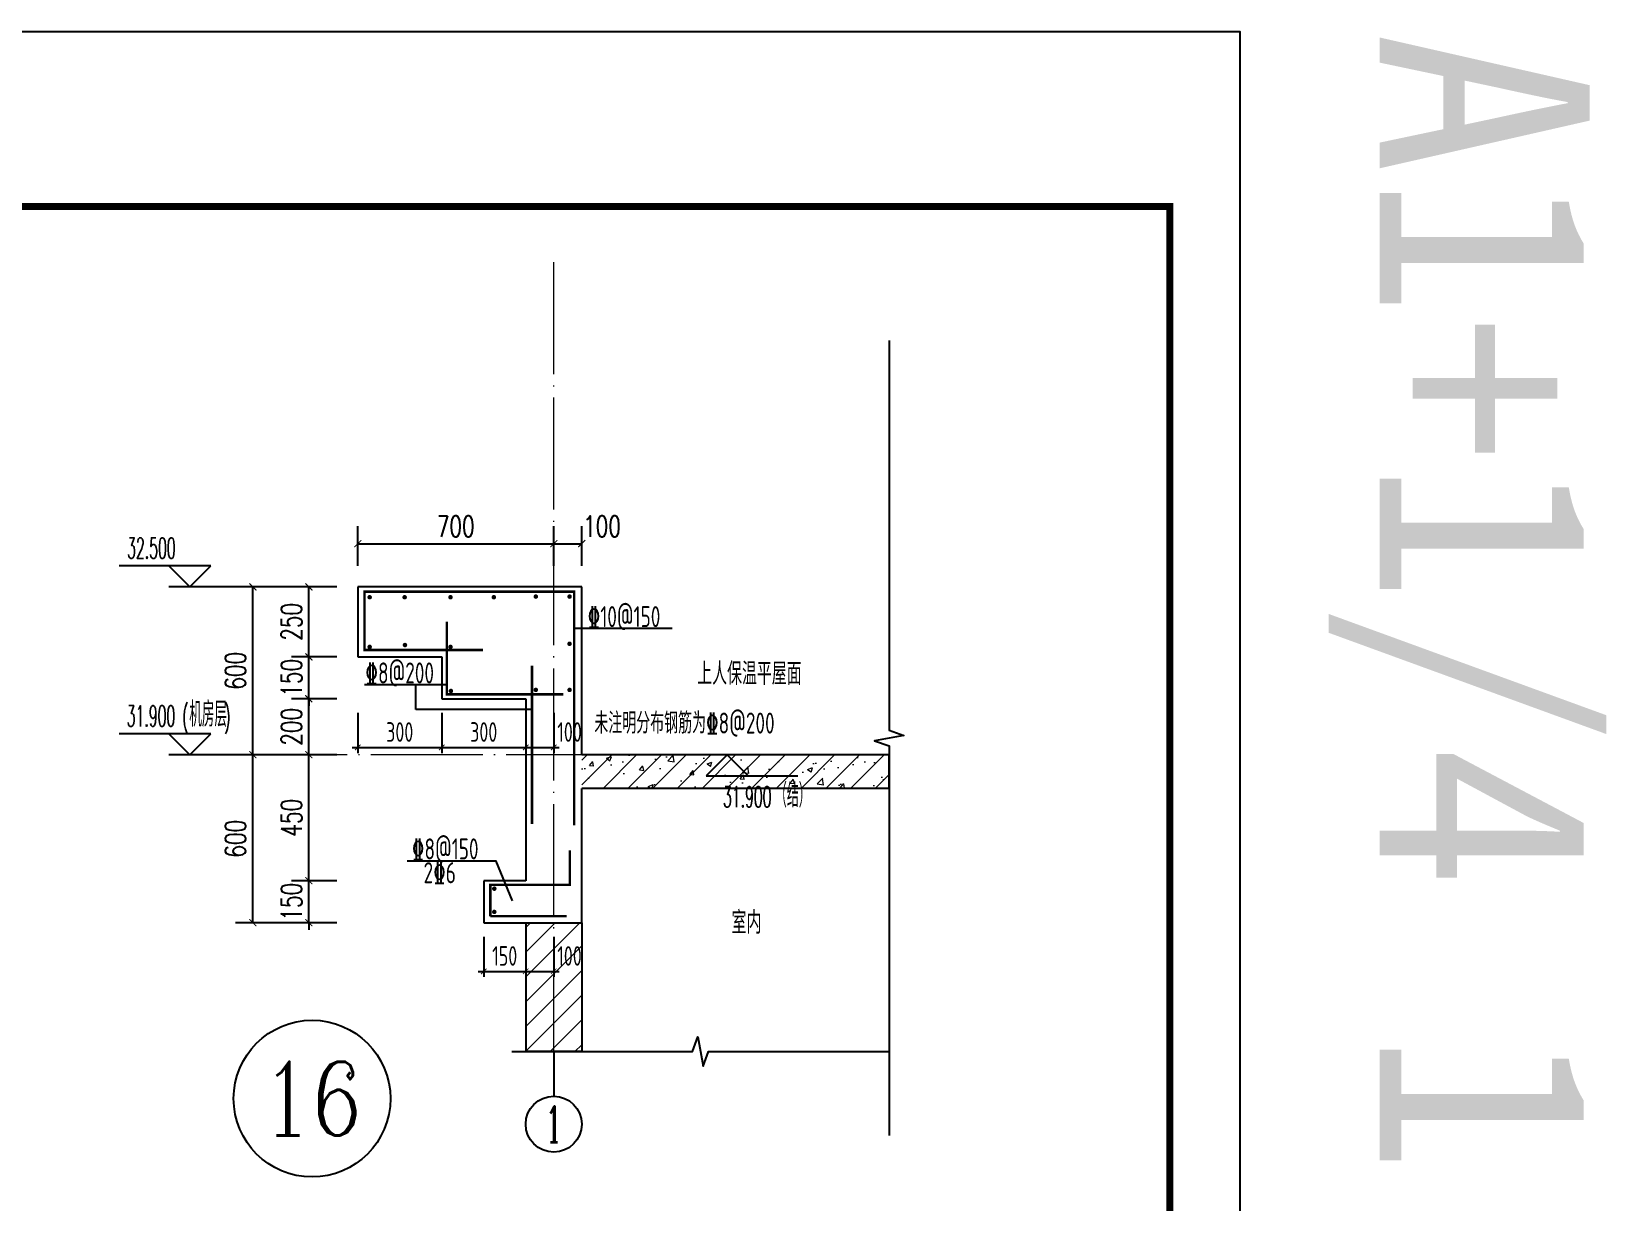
# Model space of a CAD drawing. Extents: x -668857 to 143095, y -247466 to 228182.
# Drawn here: x 137469 to 143095, y 169411 to 173591 of the extents above; entities that cross this region are included whole.
import ezdxf
from ezdxf.enums import TextEntityAlignment as Align

# ---------------------------------------------------------------- set-up
doc = ezdxf.new("R2010")
doc.units = 0
doc.header["$LTSCALE"] = 1000
doc.linetypes.add('DOTE', pattern=[2.42, 2, -0.2, 0.02, -0.2])
doc.layers.get('0').update_dxf_attribs({"linetype": 'CONTINUOUS'})
doc.layers.get('DEFPOINTS').update_dxf_attribs({"linetype": 'CONTINUOUS'})
for name, color, linetype in [('A-AXIS_TEXT', 7, 'CONTINUOUS'), ('AXIS', 3, 'CONTINUOUS'), ('DIM', 2, 'CONTINUOUS'), ('DIM_ELEV', 3, 'CONTINUOUS'), ('DIM_SYMB', 3, 'CONTINUOUS'), ('PUB_DIM', 3, 'CONTINUOUS'), ('PUB_TEXT', 2, 'CONTINUOUS'), ('REIN', 6, 'CONTINUOUS'), ('S-引出线', 40, 'CONTINUOUS'), ('TEXT', 2, 'CONTINUOUS'), ('WALL', 5, 'CONTINUOUS'), ('yichutu', 7, 'CONTINUOUS')]:
    doc.layers.add(name, color=color, linetype=linetype)
for name, color, linetype, lineweight in [('AXIS_TEXT', 7, 'CONTINUOUS', 20), ('DOTE', 19, 'DOTE', 9), ('PUB_HATCH', 8, 'CONTINUOUS', 9), ('图框', 9, 'CONTINUOUS', 18)]:
    doc.layers.add(name, color=color, linetype=linetype, lineweight=lineweight)
doc.styles.add('_TCH_AXIS', font='COMPLEX', dxfattribs={"bigfont": 'GBCBIG'})
doc.styles.add('_TCH_DIM', font='SIMPLEX.shx', dxfattribs={"width": 0.7, "bigfont": 'GBCBIG.shx'})
doc.styles.add('_TCH_DIM_T3', font='SIMPLEX', dxfattribs={"width": 0.705882, "bigfont": 'GBCBIG'})
doc.styles.add('_TCH_LABEL', font='simhei.ttf')
doc.styles.add('COMPLEX', font='COMPLEX')
doc.styles.add('TSSD_DIMENSION', font='Tssdeng.shx', dxfattribs={"width": 0.7, "bigfont": 'tssdchn.shx'})
doc.styles.add('TSSD_REIN', font='tssdeng.shx', dxfattribs={"width": 0.7, "height": 300, "bigfont": 'tssdchn.shx'})
doc.dimstyles.new('_TCH_ARCH&&25', dxfattribs={"dimtxt": 74.375, "dimasz": 25, "dimexe": 62.5, "dimexo": 75, "dimgap": 25, "dimtad": 1, "dimdec": 0, "dimzin": 0, "dimdsep": 46, "dimtxsty": '_TCH_DIM_T3', "dimblk": 'ARCHTICK', "dimcen": 0.09, "dimclrt": 7, "dimazin": 0, "dimtfac": 1, "dimtdec": 0, "dimtix": 1, "dimtmove": 2, "dimatfit": 3, "dimldrblk": 'ARCHTICK', "dimfxl": 0, "dimtolj": 1, "dimtzin": 0, "dimarcsym": 0})
doc.dimstyles.new('TSSD_20_20', dxfattribs={"dimtxt": 60, "dimasz": 20, "dimexe": 20, "dimexo": 50, "dimgap": 20, "dimtad": 1, "dimdec": 0, "dimzin": 0, "dimdsep": 46, "dimtxsty": 'TSSD_DIMENSION', "dimblk": 'ARCHTICK', "dimblk1": 'ARCHTICK', "dimblk2": 'ARCHTICK', "dimcen": 0, "dimdle": 20, "dimclrt": 7, "dimadec": 0, "dimazin": 0, "dimtfac": 1, "dimtdec": 0, "dimtix": 1, "dimtmove": 2, "dimatfit": 3, "dimfxl": 0, "dimtolj": 1, "dimtzin": 0, "dimarcsym": 0})

# ---------------------------------------------------------------- blocks, each defined once
blk = doc.blocks.new('GFDDDDRG')
at = {"layer": '图框'}
blk.add_lwpolyline([(923310, -107437), (923310, -159999), (893610, -159999), (893610, -107437)], close=True, dxfattribs=at)
blk.add_lwpolyline([(923310, -107437), (923310, -159999), (893610, -159999), (893610, -107437)], close=True, dxfattribs=at)
at = {"layer": '图框', "const_width": 50}
blk.add_lwpolyline([(894110, -159499), (922810, -159499), (922810, -108687), (894110, -108687)], close=True, dxfattribs=at)
blk = doc.blocks.new('yct-1051-594-26275-14850-25-1002.0')
at = {"layer": 'yichutu', "color": 7}
blk.add_lwpolyline([(0, 0), (0, 14850), (26275, 14850), (26275, 0)], close=True, dxfattribs=at)
at = {"layer": 'yichutu', "color": 7, "style": '_TCH_LABEL'}
blk.add_text('A1+1/4 1:25', height=750, dxfattribs=at).set_placement((0, 15350))
blk = doc.blocks.new('_ArchTick')
at = {"color": 0, "linetype": 'ByBlock', "const_width": 0.15}
blk.add_lwpolyline([(-0.5, -0.5), (0.5, 0.5)], dxfattribs=at)
blk = doc.blocks.new('*D2325')
at = {"layer": 'DEFPOINTS', "color": 0}
for p in [(139084.8, 170407.3), (139234.8, 170407.3), (139234.8, 170233.6)]:
    blk.add_point(p, dxfattribs=at)
at = {"layer": 'DIM', "color": 0, "lineweight": -2}
for p, q in [((139084.8, 170357.3), (139084.8, 170213.6)), ((139234.8, 170357.3), (139234.8, 170213.6)), ((139064.8, 170233.6), (139254.8, 170233.6))]:
    blk.add_line(p, q, dxfattribs=at)
at = {"layer": 'DIM', "color": 0, "lineweight": -2, "xscale": 20, "yscale": 20, "zscale": 20, "rotation": 180}
blk.add_blockref('_ArchTick', (139084.8, 170233.6), dxfattribs=at)
at = {"layer": 'DIM', "color": 0, "lineweight": -2, "xscale": 20, "yscale": 20, "zscale": 20}
blk.add_blockref('_ArchTick', (139234.8, 170233.6), dxfattribs=at)
at = {"layer": 'DIM', "color": 7, "insert": (139159.8, 170288.6), "char_height": 70, "attachment_point": 5, "style": 'TSSD_DIMENSION'}
blk.add_mtext('\\A1;150', dxfattribs=at)
blk = doc.blocks.new('*D2326')
at = {"layer": 'DEFPOINTS', "color": 0}
for p in [(139234.8, 170407.3), (139334.8, 170407.3), (139334.8, 170233.6)]:
    blk.add_point(p, dxfattribs=at)
at = {"layer": 'DIM', "color": 0, "lineweight": -2}
for p, q in [((139234.8, 170357.3), (139234.8, 170213.6)), ((139334.8, 170357.3), (139334.8, 170213.6)), ((139214.8, 170233.6), (139354.8, 170233.6))]:
    blk.add_line(p, q, dxfattribs=at)
at = {"layer": 'DIM', "color": 0, "lineweight": -2, "xscale": 20, "yscale": 20, "zscale": 20, "rotation": 180}
blk.add_blockref('_ArchTick', (139234.8, 170233.6), dxfattribs=at)
at = {"layer": 'DIM', "color": 0, "lineweight": -2, "xscale": 20, "yscale": 20, "zscale": 20}
blk.add_blockref('_ArchTick', (139334.8, 170233.6), dxfattribs=at)
at = {"layer": 'DIM', "color": 7, "insert": (139391.3, 170288.6), "char_height": 70, "attachment_point": 5, "style": 'TSSD_DIMENSION'}
blk.add_mtext('\\A1;100', dxfattribs=at)
blk = doc.blocks.new('*D2327')
at = {"layer": 'DEFPOINTS', "color": 0}
for p in [(138634.8, 171207.3), (138934.8, 171207.3), (138934.8, 171033.6)]:
    blk.add_point(p, dxfattribs=at)
at = {"layer": 'DIM', "color": 0, "lineweight": -2}
for p, q in [((138634.8, 171157.3), (138634.8, 171013.6)), ((138934.8, 171157.3), (138934.8, 171013.6)), ((138614.8, 171033.6), (138954.8, 171033.6))]:
    blk.add_line(p, q, dxfattribs=at)
at = {"layer": 'DIM', "color": 0, "lineweight": -2, "xscale": 20, "yscale": 20, "zscale": 20, "rotation": 180}
blk.add_blockref('_ArchTick', (138634.8, 171033.6), dxfattribs=at)
at = {"layer": 'DIM', "color": 0, "lineweight": -2, "xscale": 20, "yscale": 20, "zscale": 20}
blk.add_blockref('_ArchTick', (138934.8, 171033.6), dxfattribs=at)
at = {"layer": 'DIM', "color": 7, "insert": (138784.8, 171088.6), "char_height": 70, "attachment_point": 5, "style": 'TSSD_DIMENSION'}
blk.add_mtext('\\A1;300', dxfattribs=at)
blk = doc.blocks.new('*D2328')
at = {"layer": 'DEFPOINTS', "color": 0}
for p in [(138934.8, 171207.3), (139234.8, 171207.3), (139234.8, 171033.6)]:
    blk.add_point(p, dxfattribs=at)
at = {"layer": 'DIM', "color": 0, "lineweight": -2}
for p, q in [((138934.8, 171157.3), (138934.8, 171013.6)), ((139234.8, 171157.3), (139234.8, 171013.6)), ((138914.8, 171033.6), (139254.8, 171033.6))]:
    blk.add_line(p, q, dxfattribs=at)
at = {"layer": 'DIM', "color": 0, "lineweight": -2, "xscale": 20, "yscale": 20, "zscale": 20, "rotation": 180}
blk.add_blockref('_ArchTick', (138934.8, 171033.6), dxfattribs=at)
at = {"layer": 'DIM', "color": 0, "lineweight": -2, "xscale": 20, "yscale": 20, "zscale": 20}
blk.add_blockref('_ArchTick', (139234.8, 171033.6), dxfattribs=at)
at = {"layer": 'DIM', "color": 7, "insert": (139084.8, 171088.6), "char_height": 70, "attachment_point": 5, "style": 'TSSD_DIMENSION'}
blk.add_mtext('\\A1;300', dxfattribs=at)
blk = doc.blocks.new('*D2329')
at = {"layer": 'DEFPOINTS', "color": 0}
for p in [(139234.8, 171207.3), (139334.8, 171207.3), (139334.8, 171033.6)]:
    blk.add_point(p, dxfattribs=at)
at = {"layer": 'DIM', "color": 0, "lineweight": -2}
for p, q in [((139234.8, 171157.3), (139234.8, 171013.6)), ((139334.8, 171157.3), (139334.8, 171013.6)), ((139214.8, 171033.6), (139354.8, 171033.6))]:
    blk.add_line(p, q, dxfattribs=at)
at = {"layer": 'DIM', "color": 0, "lineweight": -2, "xscale": 20, "yscale": 20, "zscale": 20, "rotation": 180}
blk.add_blockref('_ArchTick', (139234.8, 171033.6), dxfattribs=at)
at = {"layer": 'DIM', "color": 0, "lineweight": -2, "xscale": 20, "yscale": 20, "zscale": 20}
blk.add_blockref('_ArchTick', (139334.8, 171033.6), dxfattribs=at)
at = {"layer": 'DIM', "color": 7, "insert": (139391.3, 171088.6), "char_height": 70, "attachment_point": 5, "style": 'TSSD_DIMENSION'}
blk.add_mtext('\\A1;100', dxfattribs=at)
blk = doc.blocks.new('*D2330')
at = {"layer": 'DEFPOINTS', "color": 0}
for p in [(139334.8, 171761.4), (138634.8, 171607.3), (139334.8, 171607.3)]:
    blk.add_point(p, dxfattribs=at)
at = {"layer": 'PUB_DIM', "color": 0, "lineweight": -2}
for p, q in [((138634.8, 171682.3), (138634.8, 171823.9)), ((139334.8, 171682.3), (139334.8, 171823.9)), ((138634.8, 171761.4), (139334.8, 171761.4))]:
    blk.add_line(p, q, dxfattribs=at)
at = {"layer": 'PUB_DIM', "color": 0, "lineweight": -2, "xscale": 25, "yscale": 25, "zscale": 25, "rotation": 180}
blk.add_blockref('_ArchTick', (138634.8, 171761.4), dxfattribs=at)
at = {"layer": 'PUB_DIM', "color": 0, "lineweight": -2, "xscale": 25, "yscale": 25, "zscale": 25}
blk.add_blockref('_ArchTick', (139334.8, 171761.4), dxfattribs=at)
at = {"layer": 'PUB_DIM', "color": 7, "insert": (138984.8, 171823.6), "char_height": 74.38, "attachment_point": 5, "style": '_TCH_DIM_T3'}
blk.add_mtext('\\A1;700', dxfattribs=at)
blk = doc.blocks.new('*D2331')
at = {"layer": 'DEFPOINTS', "color": 0}
for p in [(139434.8, 171761.4), (139334.8, 171607.3), (139434.8, 171607.3)]:
    blk.add_point(p, dxfattribs=at)
at = {"layer": 'PUB_DIM', "color": 0, "lineweight": -2}
for p, q in [((139334.8, 171682.3), (139334.8, 171823.9)), ((139434.8, 171682.3), (139434.8, 171823.9)), ((139334.8, 171761.4), (139434.8, 171761.4))]:
    blk.add_line(p, q, dxfattribs=at)
at = {"layer": 'PUB_DIM', "color": 0, "lineweight": -2, "xscale": 25, "yscale": 25, "zscale": 25, "rotation": 180}
blk.add_blockref('_ArchTick', (139334.8, 171761.4), dxfattribs=at)
at = {"layer": 'PUB_DIM', "color": 0, "lineweight": -2, "xscale": 25, "yscale": 25, "zscale": 25}
blk.add_blockref('_ArchTick', (139434.8, 171761.4), dxfattribs=at)
at = {"layer": 'PUB_DIM', "color": 7, "insert": (139507.2, 171823.6), "char_height": 74.38, "attachment_point": 5, "style": '_TCH_DIM_T3'}
blk.add_mtext('\\A1;100', dxfattribs=at)
blk = doc.blocks.new('*D2332')
at = {"layer": 'DEFPOINTS', "color": 0}
for p in [(138460.2, 171607.3), (138634.8, 171607.3), (138634.8, 171357.3)]:
    blk.add_point(p, dxfattribs=at)
at = {"layer": 'PUB_DIM', "color": 0, "lineweight": -2}
for p, q in [((138559.8, 171607.3), (138397.7, 171607.3)), ((138460.2, 171357.3), (138460.2, 171607.3)), ((138559.8, 171357.3), (138397.7, 171357.3))]:
    blk.add_line(p, q, dxfattribs=at)
at = {"layer": 'PUB_DIM', "color": 0, "lineweight": -2, "xscale": 25, "yscale": 25, "zscale": 25}
for p, rotation in [((138460.2, 171607.3), 90), ((138460.2, 171357.3), 270)]:
    blk.add_blockref('_ArchTick', p, dxfattribs=dict(at, rotation=rotation))
at = {"layer": 'PUB_DIM', "color": 7, "insert": (138398, 171482.3), "char_height": 74.38, "attachment_point": 5, "rotation": 90, "style": '_TCH_DIM_T3'}
blk.add_mtext('\\A1;250', dxfattribs=at)
blk = doc.blocks.new('*D2333')
at = {"layer": 'DEFPOINTS', "color": 0}
for p in [(138460.2, 171357.3), (138634.8, 171357.3), (138634.8, 171207.3)]:
    blk.add_point(p, dxfattribs=at)
at = {"layer": 'PUB_DIM', "color": 0, "lineweight": -2}
for p, q in [((138460.2, 171357.3), (138460.2, 171382.3)), ((138559.8, 171357.3), (138397.7, 171357.3)), ((138460.2, 171207.3), (138460.2, 171357.3)), ((138559.8, 171207.3), (138397.7, 171207.3)), ((138460.2, 171207.3), (138460.2, 171182.3))]:
    blk.add_line(p, q, dxfattribs=at)
at = {"layer": 'PUB_DIM', "color": 0, "lineweight": -2, "xscale": 25, "yscale": 25, "zscale": 25}
for p, rotation in [((138460.2, 171357.3), 270), ((138460.2, 171207.3), 90)]:
    blk.add_blockref('_ArchTick', p, dxfattribs=dict(at, rotation=rotation))
at = {"layer": 'PUB_DIM', "color": 7, "insert": (138398, 171282.3), "char_height": 74.38, "attachment_point": 5, "rotation": 90, "style": '_TCH_DIM_T3'}
blk.add_mtext('\\A1;150', dxfattribs=at)
blk = doc.blocks.new('*D2334')
at = {"layer": 'DEFPOINTS', "color": 0}
for p in [(138460.2, 171207.3), (138634.8, 171207.3), (138634.8, 171007.3)]:
    blk.add_point(p, dxfattribs=at)
at = {"layer": 'PUB_DIM', "color": 0, "lineweight": -2}
for p, q in [((138559.8, 171207.3), (138397.7, 171207.3)), ((138460.2, 171007.3), (138460.2, 171207.3)), ((138559.8, 171007.3), (138397.7, 171007.3))]:
    blk.add_line(p, q, dxfattribs=at)
at = {"layer": 'PUB_DIM', "color": 0, "lineweight": -2, "xscale": 25, "yscale": 25, "zscale": 25}
for p, rotation in [((138460.2, 171207.3), 90), ((138460.2, 171007.3), 270)]:
    blk.add_blockref('_ArchTick', p, dxfattribs=dict(at, rotation=rotation))
at = {"layer": 'PUB_DIM', "color": 7, "insert": (138398, 171107.3), "char_height": 74.38, "attachment_point": 5, "rotation": 90, "style": '_TCH_DIM_T3'}
blk.add_mtext('\\A1;200', dxfattribs=at)
blk = doc.blocks.new('*D2335')
at = {"layer": 'DEFPOINTS', "color": 0}
for p in [(138460.2, 171007.3), (138634.8, 171007.3), (138634.8, 170557.3)]:
    blk.add_point(p, dxfattribs=at)
at = {"layer": 'PUB_DIM', "color": 0, "lineweight": -2}
for p, q in [((138559.8, 171007.3), (138397.7, 171007.3)), ((138460.2, 170557.3), (138460.2, 171007.3)), ((138559.8, 170557.3), (138397.7, 170557.3))]:
    blk.add_line(p, q, dxfattribs=at)
at = {"layer": 'PUB_DIM', "color": 0, "lineweight": -2, "xscale": 25, "yscale": 25, "zscale": 25}
for p, rotation in [((138460.2, 171007.3), 90), ((138460.2, 170557.3), 270)]:
    blk.add_blockref('_ArchTick', p, dxfattribs=dict(at, rotation=rotation))
at = {"layer": 'PUB_DIM', "color": 7, "insert": (138398, 170782.3), "char_height": 74.38, "attachment_point": 5, "rotation": 90, "style": '_TCH_DIM_T3'}
blk.add_mtext('\\A1;450', dxfattribs=at)
blk = doc.blocks.new('*D2336')
at = {"layer": 'DEFPOINTS', "color": 0}
for p in [(138460.2, 170557.3), (138634.8, 170557.3), (138634.8, 170407.3)]:
    blk.add_point(p, dxfattribs=at)
at = {"layer": 'PUB_DIM', "color": 0, "lineweight": -2}
for p, q in [((138460.2, 170557.3), (138460.2, 170582.3)), ((138559.8, 170557.3), (138397.7, 170557.3)), ((138460.2, 170407.3), (138460.2, 170557.3)), ((138559.8, 170407.3), (138397.7, 170407.3)), ((138460.2, 170407.3), (138460.2, 170382.3))]:
    blk.add_line(p, q, dxfattribs=at)
at = {"layer": 'PUB_DIM', "color": 0, "lineweight": -2, "xscale": 25, "yscale": 25, "zscale": 25}
for p, rotation in [((138460.2, 170557.3), 270), ((138460.2, 170407.3), 90)]:
    blk.add_blockref('_ArchTick', p, dxfattribs=dict(at, rotation=rotation))
at = {"layer": 'PUB_DIM', "color": 7, "insert": (138398, 170482.3), "char_height": 74.38, "attachment_point": 5, "rotation": 90, "style": '_TCH_DIM_T3'}
blk.add_mtext('\\A1;150', dxfattribs=at)
blk = doc.blocks.new('*D2337')
at = {"layer": 'DEFPOINTS', "color": 0}
for p in [(138260.2, 171007.3), (138560.2, 171007.3), (138560.2, 170407.3)]:
    blk.add_point(p, dxfattribs=at)
at = {"layer": 'PUB_DIM', "color": 0, "lineweight": -2}
for p, q in [((138485.2, 171007.3), (138197.7, 171007.3)), ((138260.2, 170407.3), (138260.2, 171007.3)), ((138485.2, 170407.3), (138197.7, 170407.3))]:
    blk.add_line(p, q, dxfattribs=at)
at = {"layer": 'PUB_DIM', "color": 0, "lineweight": -2, "xscale": 25, "yscale": 25, "zscale": 25}
for p, rotation in [((138260.2, 171007.3), 90), ((138260.2, 170407.3), 270)]:
    blk.add_blockref('_ArchTick', p, dxfattribs=dict(at, rotation=rotation))
at = {"layer": 'PUB_DIM', "color": 7, "insert": (138198, 170707.3), "char_height": 74.38, "attachment_point": 5, "rotation": 90, "style": '_TCH_DIM_T3'}
blk.add_mtext('\\A1;600', dxfattribs=at)
blk = doc.blocks.new('*D2338')
at = {"layer": 'DEFPOINTS', "color": 0}
for p in [(138260.2, 171607.3), (138560.2, 171607.3), (138560.2, 171007.3)]:
    blk.add_point(p, dxfattribs=at)
at = {"layer": 'PUB_DIM', "color": 0, "lineweight": -2}
for p, q in [((138485.2, 171607.3), (138197.7, 171607.3)), ((138260.2, 171007.3), (138260.2, 171607.3)), ((138485.2, 171007.3), (138197.7, 171007.3))]:
    blk.add_line(p, q, dxfattribs=at)
at = {"layer": 'PUB_DIM', "color": 0, "lineweight": -2, "xscale": 25, "yscale": 25, "zscale": 25}
for p, rotation in [((138260.2, 171607.3), 90), ((138260.2, 171007.3), 270)]:
    blk.add_blockref('_ArchTick', p, dxfattribs=dict(at, rotation=rotation))
at = {"layer": 'PUB_DIM', "color": 7, "insert": (138198, 171307.3), "char_height": 74.38, "attachment_point": 5, "rotation": 90, "style": '_TCH_DIM_T3'}
blk.add_mtext('\\A1;600', dxfattribs=at)
blk = doc.blocks.new('_AXISO')
blk.add_circle((0, 0), 0.5)
at = {"layer": 'A-AXIS_TEXT', "style": 'COMPLEX', "width": 1.041667}
blk.add_attdef('A', text='', height=0.56, dxfattribs=at).set_placement((-0.25, -0.28), (0.25, -0.28), align=Align.FIT)
blk = doc.blocks.new('20210809.04143009')
at = {"layer": 'REIN', "const_width": 9}
for points in [[(87577.4, 67531.6), (87154.5, 67531.6), (87154.5, 67739.9), (87903.5, 67739.9), (87903.5, 66904.9)], [(87448.4, 67632.6), (87448.4, 67373.2), (87864.3, 67373.2)], [(87752.4, 66910.5), (87752.4, 67475.3)], [(87603.8, 66580.9), (87603.8, 66692.7), (87887.7, 66692.7), (87887.7, 66815.7)], [(87603.8, 66580.9), (87876.3, 66580.9)]]:
    blk.add_lwpolyline(points, dxfattribs=at)
at = {"layer": 'REIN', "const_width": 8}
for points in [[(87168.8, 67720.3, 1), (87176.8, 67720.3, 1)], [(87293.8, 67720.3, 1), (87301.8, 67720.3, 1)], [(87457.5, 67720.3, 1), (87465.5, 67720.3, 1)], [(87612.4, 67720.3, 1), (87620.4, 67720.3, 1)], [(87762.2, 67722.6, 1), (87770.2, 67722.6, 1)], [(87882.9, 67722.6, 1), (87890.9, 67722.6, 1)], [(87168.8, 67542.9, 1), (87176.8, 67542.9, 1)], [(87294.9, 67549.5, 1), (87302.9, 67549.5, 1)], [(87457.5, 67542.9, 1), (87465.5, 67542.9, 1)], [(87882.9, 67554.1, 1), (87890.9, 67554.1, 1)], [(87459, 67385.4, 1), (87467, 67385.4, 1)], [(87762.2, 67389.2, 1), (87770.2, 67389.2, 1)], [(87882.9, 67389.2, 1), (87890.9, 67389.2, 1)], [(87614, 66679.1, 1), (87622, 66679.1, 1)], [(87614, 66596.2, 1), (87622, 66596.2, 1)]]:
    blk.add_lwpolyline(points, format="xyb", close=True, dxfattribs=at)
at = {"layer": 'S-引出线'}
for p, q in [((87899.5, 67609.5), (88253.1, 67609.5)), ((87154.5, 67408.2), (87448.4, 67408.2)), ((87338.1, 67319.1), (87338.1, 67408.2)), ((87752.4, 67319.1), (87338.1, 67319.1))]:
    blk.add_line(p, q, dxfattribs=at)
blk.add_lwpolyline([(87683, 66635.5), (87625, 66777), (87306.6, 66777)], dxfattribs=at)
at = {"layer": 'TEXT', "style": 'TSSD_REIN', "width": 0.7}
for s, p in [('%%13210@150', (87951.6, 67613.6)), ('%%1328@200', (87157.6, 67412.4)), ('未注明分布钢筋为%%1328@200', (87975.3, 67233.3)), ('%%1328@150', (87323.6, 66783.8)), ('2%%1326', (87365.4, 66698.6))]:
    blk.add_text(s, height=75, rotation=0, dxfattribs=at).set_placement(p)

msp = doc.modelspace()

# ---------------------------------------------------------------- hatches: boundary and pattern name
at = {"layer": 'PUB_HATCH'}
h = msp.add_hatch(dxfattribs=at)
h.set_pattern_fill('钢筋混凝土', color=256, scale=25, style=0)
h.set_pattern_definition([(45, (-956095.346, 321026.26), (-44.194174, 44.194174), []), (50, (-956095.35, 321026.26), (179.315046, -15.688034), [18.75, -206.25]), (355, (-956095.35, 321026.26), (-34.687833, 188.048033), [15, -165]), (100.4514, (-956080.4, 321024.95), (144.627345, 172.359886), [15.935047, -175.285528]), (46.1842, (-956095.35, 321076.26), (266.81026, -41.379754), [28.125, -309.375]), (96.6356, (-956073.1, 321072.8), (233.665676, 243.52947), [23.90257, -262.92825]), (351.1842, (-956095.35, 321076.26), (233.665486, 243.52965), [22.5, -247.5]), (21, (-956070.35, 321063.76), (149.226763, -100.654723), [18.75, -206.25]), (326, (-956070.35, 321063.76), (60.828833, 181.28751), [15, -165]), (71.4514, (-956057.91, 321055.37), (210.055657, 80.632624), [15.935047, -175.285528]), (37.5, (-956095.346, 321026.26), (3.039964, 83.2234635), [0, -163, 0, -167.5, 0, -165.625]), (7.5, (-956095.35, 321026.26), (65.7673844, 98.602928), [0, -95.5, 0, -159.25, 0, -63.125]), (327.5, (-956151.096, 321026.26), (133.455609, -5.638718), [0, -62.5, 0, -195, 0, -258.75]), (317.5, (-956176.1, 321026.26), (145.796542, 25.026246), [0, -81.25, 0, -129.5, 0, -183.75])])
h.paths.add_polyline_path([(139434.83, 171007.27), (139434.83, 170887.27), (140533.36, 170887.27), (140533.36, 171007.27)])
h = msp.add_hatch(dxfattribs=at)
h.set_pattern_fill('普通砖', color=256, scale=25, style=0)
h.set_pattern_definition([(45, (-956095.346, 321071.136), (-44.1941915, 44.1941915), [])])
h.paths.add_polyline_path([(139434.83, 170407.27), (139336.66, 170407.27), (139234.88, 170407.27), (139234.88, 169947.11), (139434.88, 169947.12), (139434.88, 170407.27)])

# ---------------------------------------------------------------- linework, layer by layer
at = {"layer": 'AXIS'}
msp.add_line((139334.8, 169947.12), (139334.8, 169787.72), dxfattribs=at)
at = {"layer": 'AXIS', "color": 6}
msp.add_circle((138471.56, 169779.06), 280, dxfattribs=at)
at = {"layer": 'DIM_ELEV'}
for p, q in [((138110.22, 171682.27), (137782.22, 171682.27)), ((138035.22, 171607.27), (137960.22, 171682.27)), ((138035.22, 171607.27), (138110.22, 171682.27)), ((138460.22, 171607.27), (137960.22, 171607.27)), ((138110.22, 171082.27), (137782.22, 171082.27)), ((138035.22, 171007.27), (137960.22, 171082.27)), ((138035.22, 171007.27), (138110.22, 171082.27)), ((138460.22, 171007.27), (137960.22, 171007.27))]:
    msp.add_line(p, q, dxfattribs=at)
at = {"layer": 'DIM_ELEV', "color": 3}
for p, q in [((139954.03, 171007.27), (139879.03, 170932.27)), ((139954.03, 171007.27), (140029.03, 170932.27)), ((139879.03, 170932.27), (140207.03, 170932.27))]:
    msp.add_line(p, q, dxfattribs=at)
at = {"layer": 'DIM_SYMB'}
for points in [[(140533.36, 172487.27), (140533.36, 171095.32), (140585.86, 171076.21), (140480.86, 171057.7), (140533.36, 171039.07), (140533.36, 169647.12)], [(139184.83, 169947.12), (139830.97, 169947.12), (139850.08, 169999.62), (139868.59, 169894.62), (139887.22, 169947.12), (140533.36, 169947.12)]]:
    msp.add_lwpolyline(points, dxfattribs=at)
at = {"layer": 'DOTE', "color": 1, "linetype": 'DOTE', "ltscale": 0.2}
for p, q in [((139334.83, 169947.12), (139334.83, 172787.27)), ((140533.36, 171007.27), (138560.22, 171007.27))]:
    msp.add_line(p, q, dxfattribs=at)
at = {"layer": 'WALL'}
for p, q in [((139434.83, 171607.26), (138634.83, 171607.28)), ((138634.83, 171607.28), (138634.83, 171357.28)), ((139434.83, 171007.27), (139434.83, 171607.26)), ((138634.83, 171357.28), (138934.83, 171357.27)), ((138934.83, 171357.27), (138934.83, 171207.27)), ((138934.83, 171207.27), (139234.83, 171207.27)), ((139234.83, 171207.27), (139234.83, 170557.27)), ((140533.36, 171007.27), (139434.83, 171007.27)), ((140533.36, 170887.27), (140533.36, 171007.27)), ((140533.36, 170887.27), (139434.83, 170887.27)), ((139434.83, 170407.27), (139434.83, 170887.27)), ((139234.83, 170557.27), (139084.83, 170557.27)), ((139084.83, 170557.27), (139084.83, 170407.27)), ((139084.83, 170407.27), (139434.83, 170407.27)), ((139234.88, 170407.27), (139234.88, 169947.11)), ((139434.88, 170407.27), (139434.83, 170407.27)), ((139434.88, 170407.27), (139434.88, 169947.12)), ((139434.88, 169947.12), (139234.88, 169947.11))]:
    msp.add_line(p, q, dxfattribs=at)

# ---------------------------------------------------------------- block references
at = {"xscale": 0.5, "yscale": 0.5, "zscale": 0.5}
msp.add_blockref('GFDDDDRG', (-319869.74, 227309.73), dxfattribs=at)
at = {"layer": 'AXIS'}
ref = msp.add_blockref('_AXISO', (139334.8, 169687.72), dxfattribs=dict(at, xscale=200, yscale=200, zscale=200))
ref.add_attrib('A', '1', dxfattribs={"layer": 'AXIS_TEXT', "height": 128.68, "style": '_TCH_AXIS'}).set_placement((139307.23, 169623.38), (139362.37, 169623.38), align=Align.FIT)
at = {"layer": 'REIN'}
msp.add_blockref('20210809.04143009', (51504.57, 103849.81), dxfattribs=at)
at = {"layer": 'yichutu', "rotation": 270}
msp.add_blockref('yct-1051-594-26275-14850-25-1002.0', (126935.15, 173591.25), dxfattribs=at)

# ---------------------------------------------------------------- texts
at = {"layer": 'AXIS_TEXT', "color": 6, "style": '_TCH_AXIS'}
msp.add_text('16', height=262.756, dxfattribs=at).set_placement((138290.13, 169647.68), (138652.98, 169647.68), align=Align.FIT)
at = {"layer": 'DIM_ELEV', "color": 7, "style": '_TCH_DIM'}
for s, height, width, p in [('31.900', 74.375, 0.494118, (139939.47, 170819.75)), ('（结）', 84.397, 0.7, (140124.97, 170819.75))]:
    msp.add_text(s, height=height, dxfattribs=dict(at, width=width)).set_placement(p)
at = {"layer": 'PUB_TEXT'}
for s, height, style, width, p in [('32.500', 74.375, '_TCH_DIM', 0.494118, (137811.12, 171708.52)), ('上人保温平屋面', 80, 'TSSD_REIN', 0.7, (139847.77, 171257.09)), ('机房层', 89.362, '_TCH_DIM', 0.7, (138032.97, 171107.3)), ('31.900', 74.375, '_TCH_DIM', 0.494118, (137809.72, 171108.52)), ('(', 74.38, '_TCH_DIM', 0.494118, (138008.47, 171107.3)), (')', 74.38, '_TCH_DIM', 0.494118, (138158.08, 171107.3)), ('室内', 80, 'TSSD_REIN', 0.7, (139970.24, 170367.93))]:
    msp.add_text(s, height=height, dxfattribs=dict(at, style=style, width=width)).set_placement(p)

# ---------------------------------------------------------------- dimensions: what is measured, and where the dimension line sits
at = {"layer": 'DIM'}
for p1, p2, picture, middle in [((138634.83, 171207.27), (138934.83, 171207.27), '*D2327', (138784.83, 171088.56)), ((138934.83, 171207.27), (139234.83, 171207.27), '*D2328', (139084.83, 171088.56)), ((139084.83, 170407.27), (139234.83, 170407.27), '*D2325', (139159.83, 170288.56))]:
    dim = msp.add_aligned_dim(p1=p1, p2=p2, distance=-173.71, dimstyle='TSSD_20_20', override={"dimtxt": 70}, dxfattribs=at)
    dim.commit()
    dim.dimension.update_dxf_attribs({"geometry": picture, "text_midpoint": middle})
for base, p1, p2, picture, middle in [((139334.83, 171033.56), (139234.83, 171207.27), (139334.83, 171207.27), '*D2329', (139391.28, 171088.56)), ((139334.83, 170233.56), (139234.83, 170407.27), (139334.83, 170407.27), '*D2326', (139391.28, 170288.56))]:
    dim = msp.add_linear_dim(base=base, p1=p1, p2=p2, angle=360, dimstyle='TSSD_20_20', override={"dimtxt": 70}, dxfattribs=at)
    dim.commit()
    dim.dimension.update_dxf_attribs({"geometry": picture, "text_midpoint": middle, "dimtype": 161})
at = {"layer": 'PUB_DIM'}
for p1, p2, distance, picture, middle in [((138634.83, 171607.27), (139334.83, 171607.27), 154.16, '*D2330', (138984.83, 171823.62)), ((138560.22, 171007.27), (138560.22, 171607.27), 300, '*D2338', (138198.03, 171307.27)), ((138634.83, 171357.27), (138634.83, 171607.27), 174.61, '*D2332', (138398.03, 171482.27)), ((138634.83, 171207.27), (138634.83, 171357.27), 174.61, '*D2333', (138398.03, 171282.27)), ((138634.83, 171007.27), (138634.83, 171207.27), 174.61, '*D2334', (138398.03, 171107.27)), ((138560.22, 170407.26), (138560.22, 171007.27), 300, '*D2337', (138198.03, 170707.27)), ((138634.83, 170557.27), (138634.83, 171007.27), 174.61, '*D2335', (138398.03, 170782.27)), ((138634.83, 170407.27), (138634.83, 170557.27), 174.61, '*D2336', (138398.03, 170482.27))]:
    dim = msp.add_aligned_dim(p1=p1, p2=p2, distance=distance, dimstyle='_TCH_ARCH&&25', dxfattribs=at)
    dim.commit()
    dim.dimension.update_dxf_attribs({"geometry": picture, "text_midpoint": middle})
dim = msp.add_linear_dim(base=(139434.83, 171761.43), p1=(139334.83, 171607.27), p2=(139434.83, 171607.27), angle=360, dimstyle='_TCH_ARCH&&25', dxfattribs=at)
dim.commit()
dim.dimension.update_dxf_attribs({"geometry": '*D2331', "text_midpoint": (139507.25, 171823.62), "dimtype": 161})

doc.saveas('drawing.dxf')
